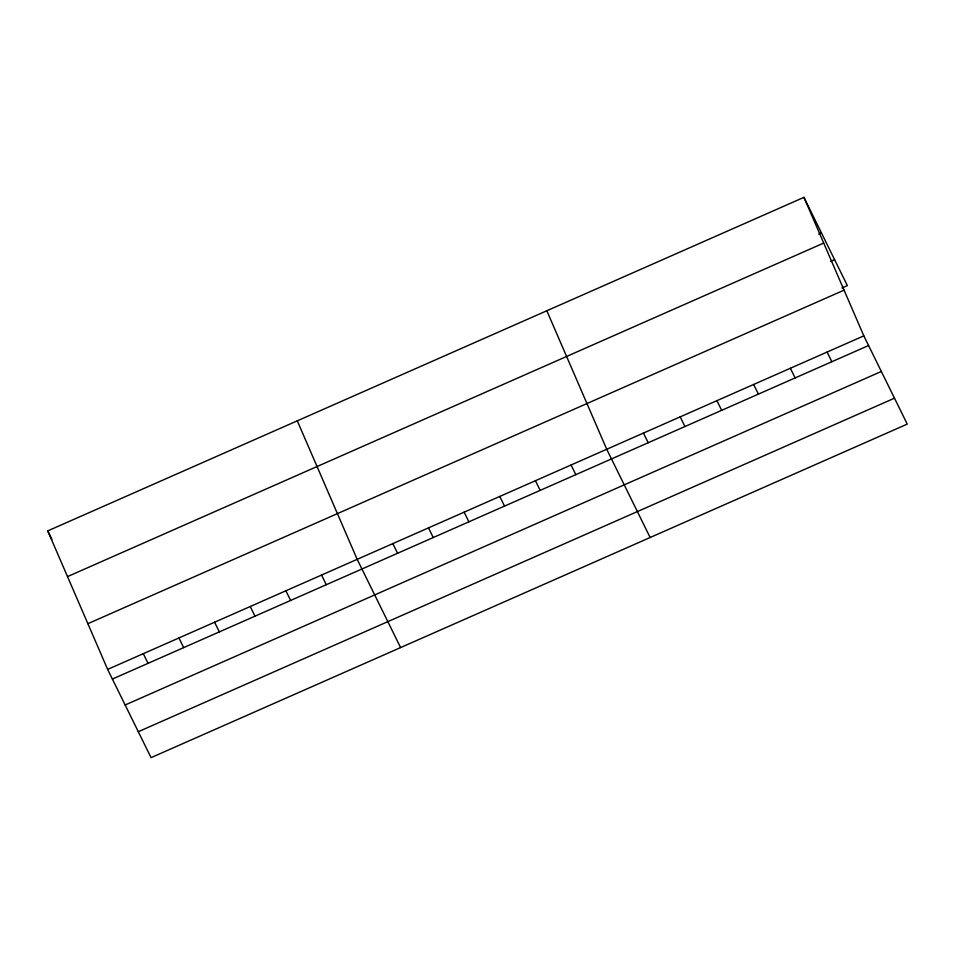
<?xml version="1.0" encoding="UTF-8"?>
<svg xmlns="http://www.w3.org/2000/svg" width="955" height="955" viewBox="0 0 955 955"><rect width="100%" height="100%" fill="white"/><g stroke="black" fill="none" stroke-linecap="round" stroke-linejoin="round"><path stroke-width="1.43" d="M803.943 197.351L863.833 335.862L907.25 424.104L151.057 757.649L107.64 669.407L47.75 530.896L803.943 197.351L847.36 285.593L841.916 287.992M818.733 234.154L821.455 232.948M67.519 576.605L823.711 243.059M830.528 261.467L834.598 259.665M87.872 623.699L844.065 290.153M107.64 669.407L863.833 335.862M112.392 679.065L868.584 345.531M125.153 704.993L881.346 371.459M138.296 731.709L894.489 398.175M827.102 352.061L831.853 361.73M790.37 368.272L795.121 377.929M753.638 384.471L758.401 394.129M716.918 400.67L721.67 410.328M680.187 416.869L684.938 426.527M643.455 433.069L648.206 442.738M650.14 537.51L606.723 449.268L546.833 310.757M571.078 464.99L575.829 474.659M535.421 480.711L540.184 490.381M499.775 496.445L504.538 506.102M464.13 512.167L468.881 521.824M428.485 527.888L433.236 537.558M392.827 543.61L397.59 553.279M400.599 647.574L357.182 559.332L297.291 420.821M321.537 575.065L326.288 584.723M285.879 590.787L290.642 600.444M250.234 606.509L254.985 616.178M214.589 622.23L219.34 631.9M178.931 637.952L183.694 647.621M143.286 653.686L148.037 663.343M47.75 530.896L51.916 539.348"/></g></svg>
